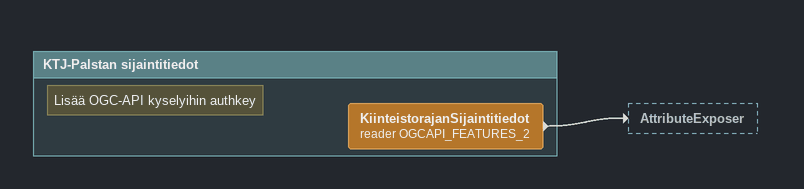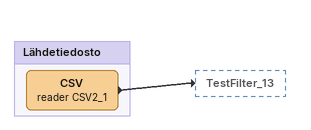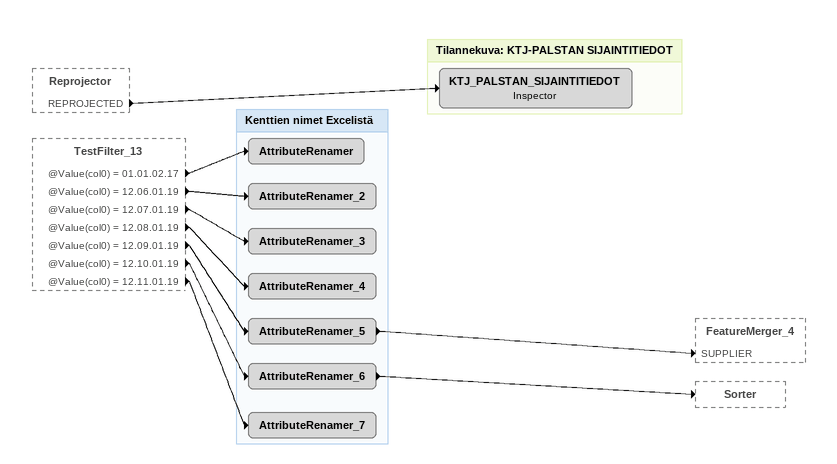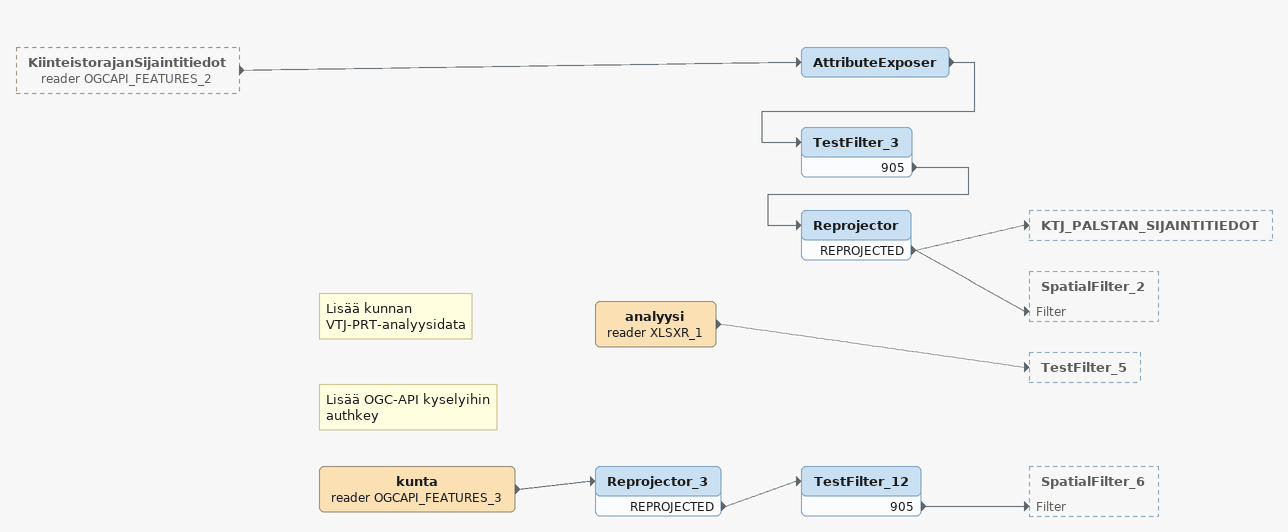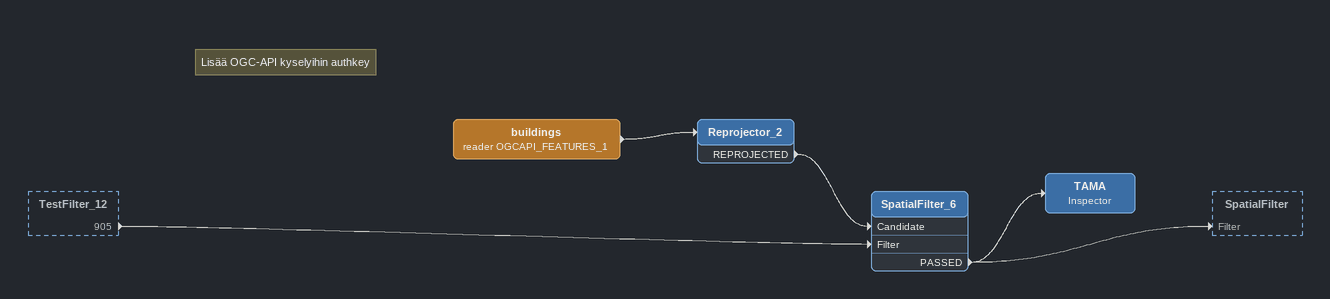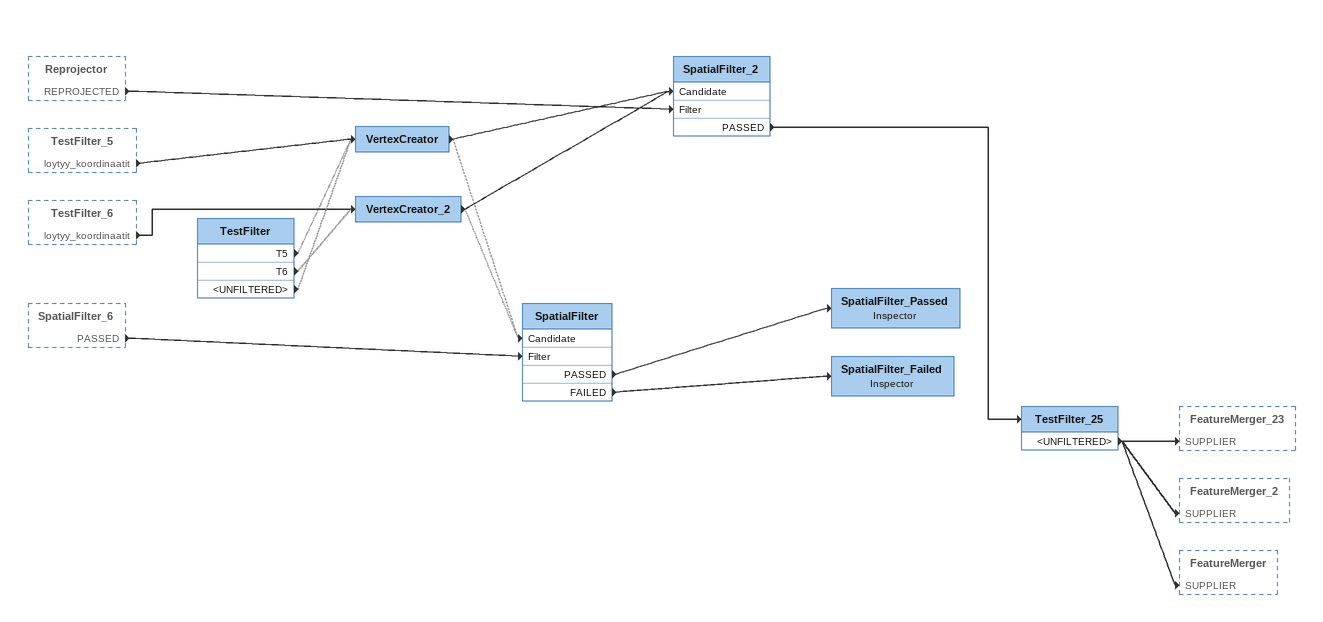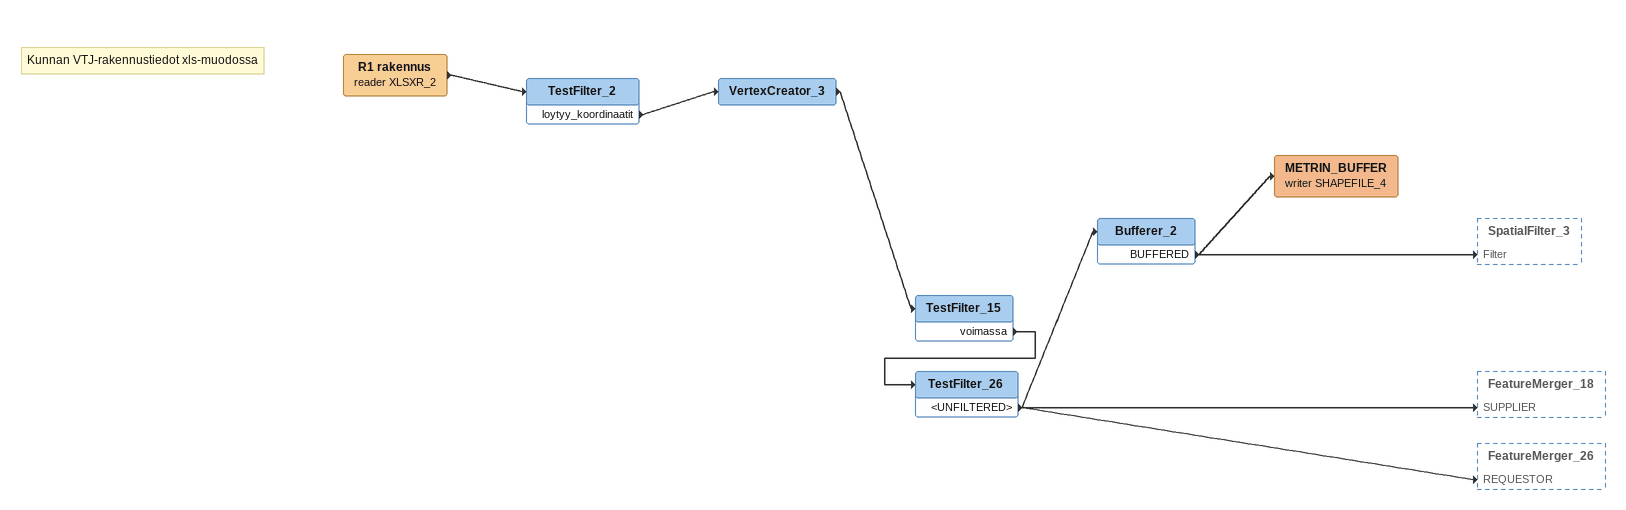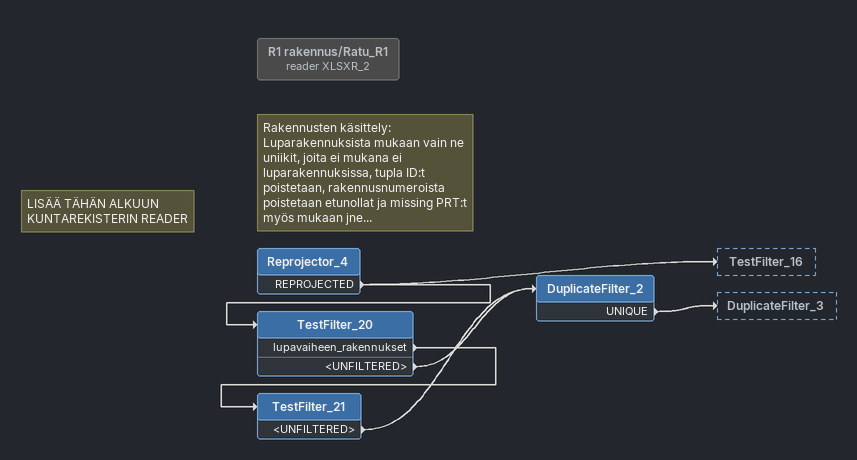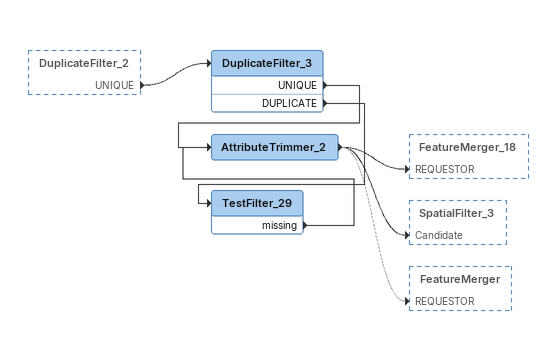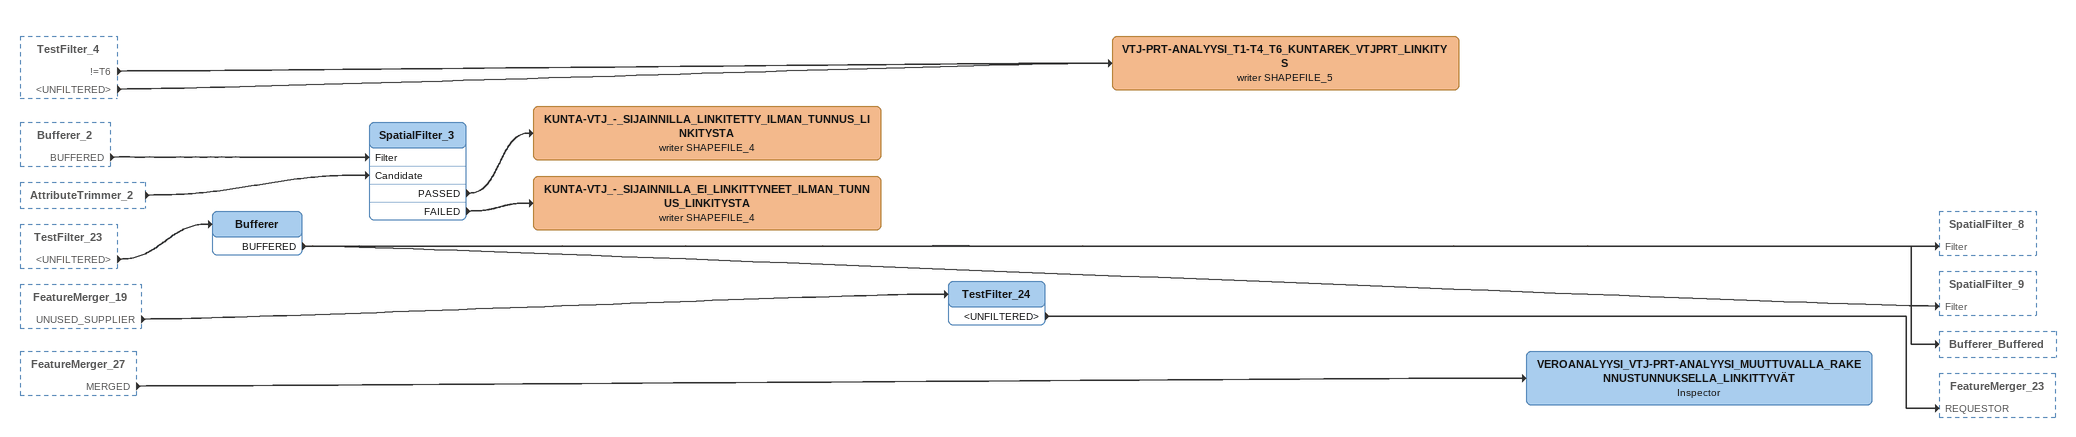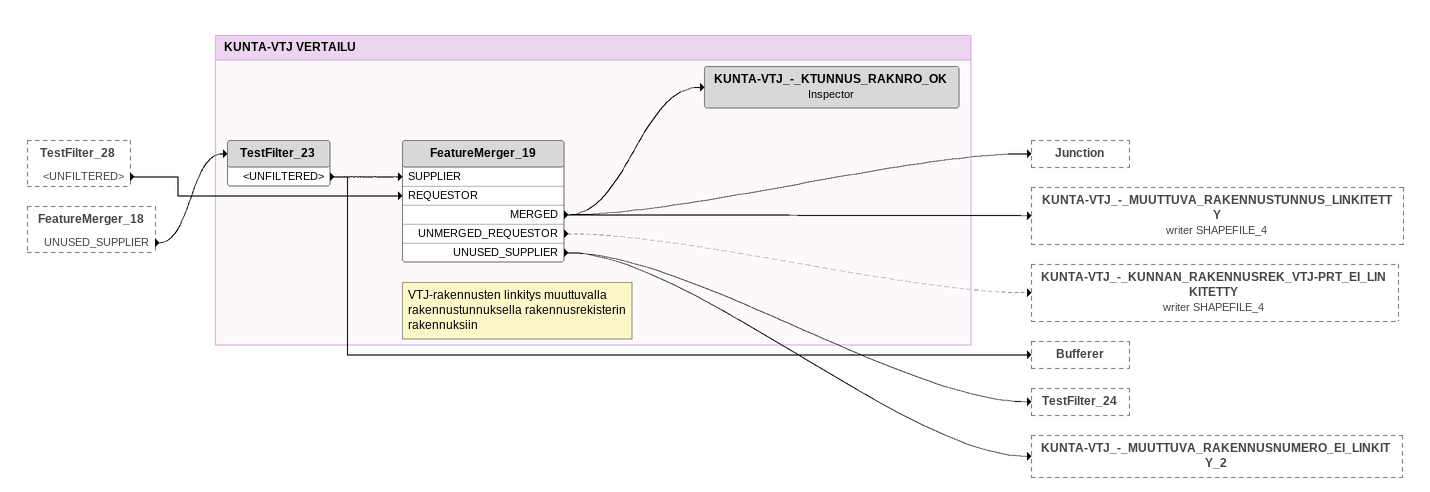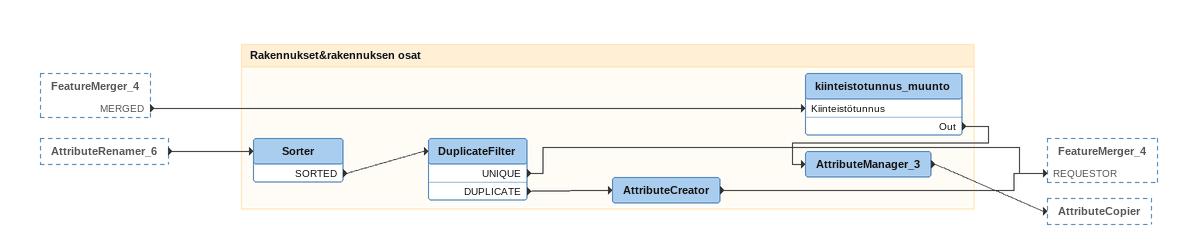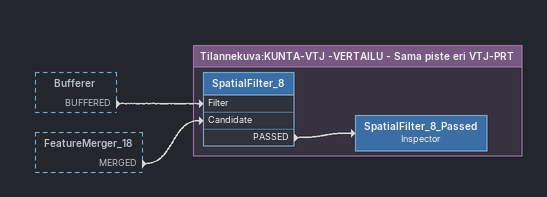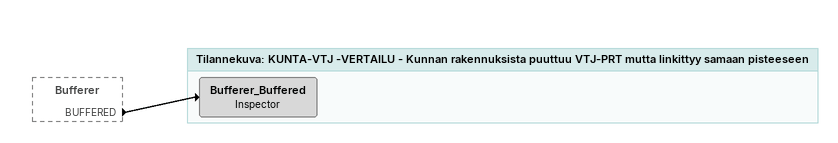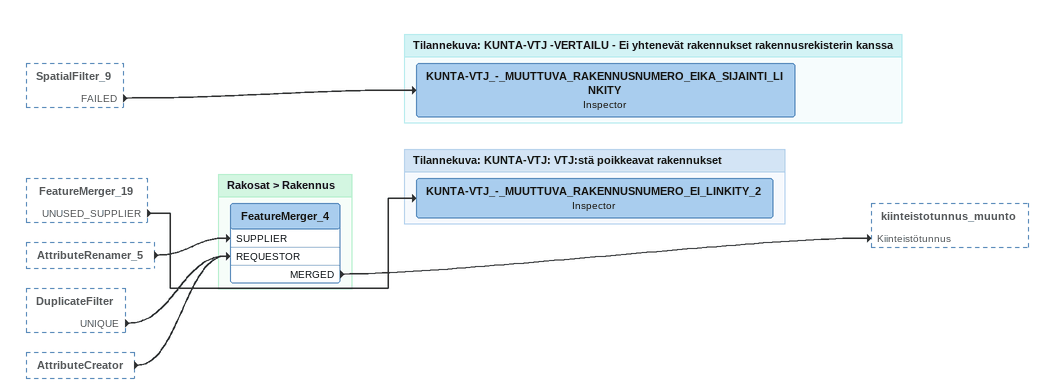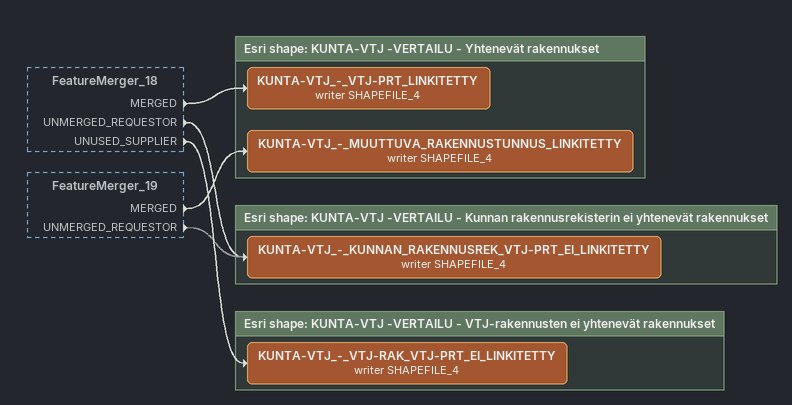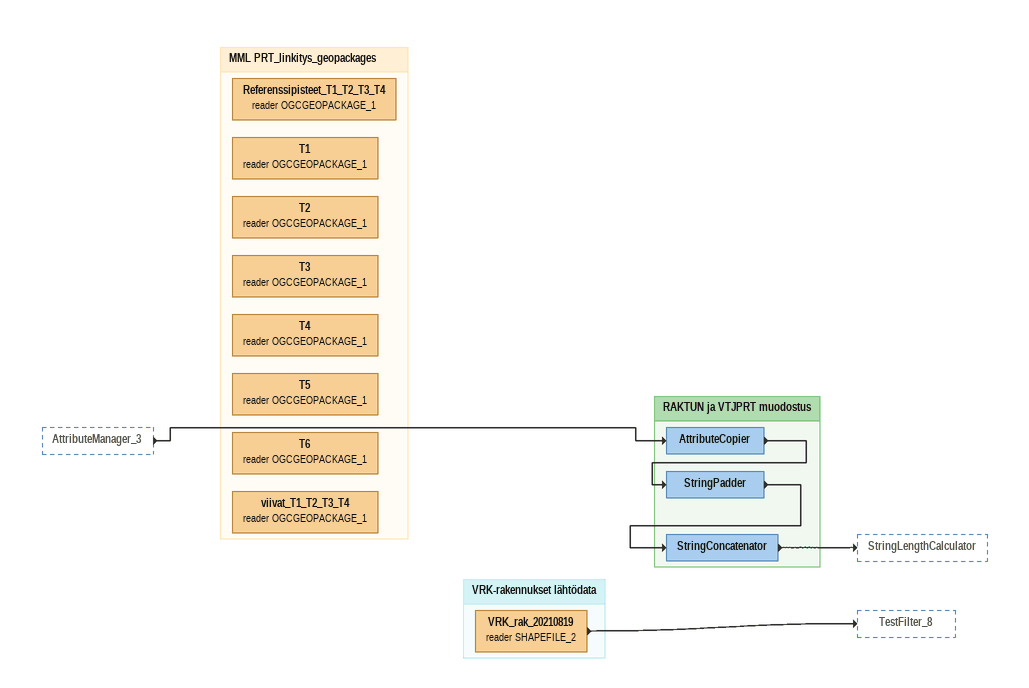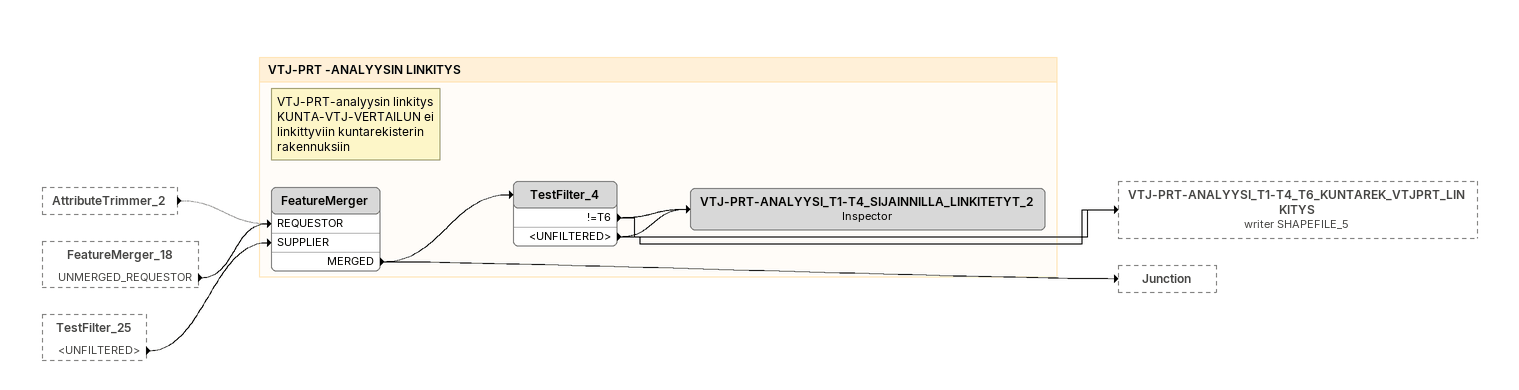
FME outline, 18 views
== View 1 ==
Bookmark: KTJ-Palstan sijaintitiedot
Note: Lisää OGC-API kyselyihin authkey
KiinteistorajanSijaintitiedot (reader OGCAPI_FEATURES_2)
    -> AttributeExposer

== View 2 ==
Bookmark: Lähdetiedosto
CSV (reader CSV2_1)
    -> TestFilter_13

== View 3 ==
Reprojector [outside]
    REPROJECTED -> KTJ_PALSTAN_SIJAINTITIEDOT
TestFilter_13 [outside]
    @Value(col0) = 01.01.02.17 -> AttributeRenamer
    @Value(col0) = 12.06.01.19 -> AttributeRenamer_2
    @Value(col0) = 12.07.01.19 -> AttributeRenamer_3
    @Value(col0) = 12.08.01.19 -> AttributeRenamer_4
    @Value(col0) = 12.09.01.19 -> AttributeRenamer_5
    @Value(col0) = 12.10.01.19 -> AttributeRenamer_6
    @Value(col0) = 12.11.01.19 -> AttributeRenamer_7

Bookmark: Kenttien nimet Excelistä
AttributeRenamer
AttributeRenamer_2
AttributeRenamer_3
AttributeRenamer_4
AttributeRenamer_5
    -> FeatureMerger_4 [SUPPLIER]
AttributeRenamer_6
    -> Sorter
AttributeRenamer_7

Bookmark: Tilannekuva: KTJ-PALSTAN SIJAINTITIEDOT
KTJ_PALSTAN_SIJAINTITIEDOT: Inspector

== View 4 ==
KiinteistorajanSijaintitiedot (reader OGCAPI_FEATURES_2) [outside]
    -> AttributeExposer
Note: Lisää OGC-API kyselyihin authkey
kunta (reader OGCAPI_FEATURES_3)
    -> Reprojector_3
Reprojector_3
    REPROJECTED -> TestFilter_12
TestFilter_12
    905 -> SpatialFilter_6 [Filter]
AttributeExposer
    -> TestFilter_3
TestFilter_3
    905 -> Reprojector
Reprojector
    REPROJECTED -> KTJ_PALSTAN_SIJAINTITIEDOT
    REPROJECTED -> SpatialFilter_2 [Filter]
Note: Lisää kunnan VTJ-PRT-analyysidata
analyysi (reader XLSXR_1)
    -> TestFilter_5

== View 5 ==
TestFilter_12 [outside]
    905 -> SpatialFilter_6 [Filter]
Note: Lisää OGC-API kyselyihin authkey
buildings (reader OGCAPI_FEATURES_1)
    -> Reprojector_2
Reprojector_2
    REPROJECTED -> SpatialFilter_6 [Candidate]
SpatialFilter_6
    PASSED -> SpatialFilter [Filter]
    PASSED -> TAMA
TAMA: Inspector

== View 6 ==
Reprojector [outside]
    REPROJECTED -> SpatialFilter_2 [Filter]
TestFilter_5 [outside]
    loytyy_koordinaatit -> VertexCreator
TestFilter_6 [outside]
    loytyy_koordinaatit -> VertexCreator_2
SpatialFilter_6 [outside]
    PASSED -> SpatialFilter [Filter]
TestFilter
    T5 -> VertexCreator [off]
    T6 -> VertexCreator_2 [off]
    <UNFILTERED> -> VertexCreator [off]
VertexCreator
    -> SpatialFilter_2 [Candidate]
    -> SpatialFilter [Candidate] [off]
VertexCreator_2
    -> SpatialFilter_2 [Candidate]
    -> SpatialFilter [Candidate] [off]
SpatialFilter_2
    PASSED -> TestFilter_25
TestFilter_25
    <UNFILTERED> -> FeatureMerger_23 [SUPPLIER]
    <UNFILTERED> -> FeatureMerger_2 [SUPPLIER]
    <UNFILTERED> -> FeatureMerger [SUPPLIER]
SpatialFilter
    PASSED -> SpatialFilter_Passed
    FAILED -> SpatialFilter_Failed
SpatialFilter_Passed: Inspector
SpatialFilter_Failed: Inspector

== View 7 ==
Note: Kunnan VTJ-rakennustiedot xls-muodossa
R1 rakennus (reader XLSXR_2)
    -> TestFilter_2
TestFilter_2
    loytyy_koordinaatit -> VertexCreator_3
VertexCreator_3
    -> TestFilter_15
TestFilter_15
    voimassa -> TestFilter_26
TestFilter_26
    <UNFILTERED> -> FeatureMerger_18 [SUPPLIER]
    <UNFILTERED> -> FeatureMerger_26 [REQUESTOR]
    <UNFILTERED> -> Bufferer_2
Bufferer_2
    BUFFERED -> SpatialFilter_3 [Filter]
    BUFFERED -> METRIN_BUFFER (writer SHAPEFILE_4)
METRIN_BUFFER (writer SHAPEFILE_4)

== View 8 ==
R1 rakennus/Ratu_R1 (reader XLSXR_2) [off]
Note: LISÄÄ TÄHÄN ALKUUN KUNTAREKISTERIN READER
Note: Rakennusten käsittely: Luparakennuksista mukaan vain ne uniikit, joita ei mukana ei luparakennuksissa, tupla ID:t poistetaan, rakennusnumeroista poistetaan etunollat ja missing PRT:t myös mukaan jne...
Reprojector_4
    REPROJECTED -> TestFilter_16
    REPROJECTED -> TestFilter_20
TestFilter_20
    lupavaiheen_rakennukset -> TestFilter_21
    <UNFILTERED> -> DuplicateFilter_2
TestFilter_21
    <UNFILTERED> -> DuplicateFilter_2
DuplicateFilter_2
    UNIQUE -> DuplicateFilter_3

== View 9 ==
DuplicateFilter_2 [outside]
    UNIQUE -> DuplicateFilter_3
DuplicateFilter_3
    UNIQUE -> AttributeTrimmer_2
    DUPLICATE -> TestFilter_29
TestFilter_29
    missing -> AttributeTrimmer_2
AttributeTrimmer_2
    -> FeatureMerger_18 [REQUESTOR]
    -> SpatialFilter_3 [Candidate]
    -> FeatureMerger [REQUESTOR] [off]

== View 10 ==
TestFilter_4 [outside]
    !=T6 -> VTJ-PRT-ANALYYSI_T1-T4_T6_KUNTAREK_VTJPRT_LINKITYS (writer SHAPEFILE_5)
    <UNFILTERED> -> VTJ-PRT-ANALYYSI_T1-T4_T6_KUNTAREK_VTJPRT_LINKITYS (writer SHAPEFILE_5)
Bufferer_2 [outside]
    BUFFERED -> SpatialFilter_3 [Filter]
AttributeTrimmer_2 [outside]
    -> SpatialFilter_3 [Candidate]
TestFilter_23 [outside]
    <UNFILTERED> -> Bufferer
FeatureMerger_19 [outside]
    UNUSED_SUPPLIER -> TestFilter_24
FeatureMerger_27 [outside]
    MERGED -> VEROANALYYSI_VTJ-PRT-ANALYYSI_MUUTTUVALLA_RAKENNUSTUNNUKSELLA_LINKITTYVÄT
SpatialFilter_3
    PASSED -> KUNTA-VTJ_-_SIJAINNILLA_LINKITETTY_ILMAN_TUNNUS_LINKITYSTA (writer SHAPEFILE_4)
    FAILED -> KUNTA-VTJ_-_SIJAINNILLA_EI_LINKITTYNEET_ILMAN_TUNNUS_LINKITYSTA (writer SHAPEFILE_4)
KUNTA-VTJ_-_SIJAINNILLA_LINKITETTY_ILMAN_TUNNUS_LINKITYSTA (writer SHAPEFILE_4)
KUNTA-VTJ_-_SIJAINNILLA_EI_LINKITTYNEET_ILMAN_TUNNUS_LINKITYSTA (writer SHAPEFILE_4)
Bufferer
    BUFFERED -> SpatialFilter_8 [Filter]
    BUFFERED -> SpatialFilter_9 [Filter]
    BUFFERED -> Bufferer_Buffered
TestFilter_24
    <UNFILTERED> -> FeatureMerger_23 [REQUESTOR]
VTJ-PRT-ANALYYSI_T1-T4_T6_KUNTAREK_VTJPRT_LINKITYS (writer SHAPEFILE_5)
VEROANALYYSI_VTJ-PRT-ANALYYSI_MUUTTUVALLA_RAKENNUSTUNNUKSELLA_LINKITTYVÄT: Inspector

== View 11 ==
TestFilter_28 [outside]
    <UNFILTERED> -> FeatureMerger_19 [REQUESTOR]
FeatureMerger_18 [outside]
    UNUSED_SUPPLIER -> TestFilter_23

Bookmark: KUNTA-VTJ VERTAILU
TestFilter_23
    <UNFILTERED> -> FeatureMerger_19 [SUPPLIER]
    <UNFILTERED> -> Bufferer
Note: VTJ-rakennusten linkitys muuttuvalla rakennustunnuksella rakennusrekisterin rakennuksiin
FeatureMerger_19
    MERGED -> KUNTA-VTJ_-_KTUNNUS_RAKNRO_OK
    MERGED -> Junction
    MERGED -> KUNTA-VTJ_-_MUUTTUVA_RAKENNUSTUNNUS_LINKITETTY (writer SHAPEFILE_4)
    UNMERGED_REQUESTOR -> KUNTA-VTJ_-_KUNNAN_RAKENNUSREK_VTJ-PRT_EI_LINKITETTY (writer SHAPEFILE_4) [off]
    UNUSED_SUPPLIER -> TestFilter_24
    UNUSED_SUPPLIER -> KUNTA-VTJ_-_MUUTTUVA_RAKENNUSNUMERO_EI_LINKITY_2
KUNTA-VTJ_-_KTUNNUS_RAKNRO_OK: Inspector

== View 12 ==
FeatureMerger_4 [outside]
    MERGED -> kiinteistotunnus_muunto [Kiinteistötunnus]
AttributeRenamer_6 [outside]
    -> Sorter

Bookmark: Rakennukset&rakennuksen osat
Sorter
    SORTED -> DuplicateFilter
DuplicateFilter
    UNIQUE -> FeatureMerger_4 [REQUESTOR]
    DUPLICATE -> AttributeCreator
AttributeCreator
    -> FeatureMerger_4 [REQUESTOR]
kiinteistotunnus_muunto
    Out -> AttributeManager_3
AttributeManager_3
    -> AttributeCopier

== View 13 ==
Bufferer [outside]
    BUFFERED -> SpatialFilter_8 [Filter]
FeatureMerger_18 [outside]
    MERGED -> SpatialFilter_8 [Candidate]

Bookmark: Tilannekuva:KUNTA-VTJ -VERTAILU - Sama piste eri VTJ-PRT
SpatialFilter_8
    PASSED -> SpatialFilter_8_Passed
SpatialFilter_8_Passed: Inspector

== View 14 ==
Bufferer [outside]
    BUFFERED -> Bufferer_Buffered

Bookmark: Tilannekuva: KUNTA-VTJ -VERTAILU - Kunnan rakennuksista puuttuu VTJ-PRT mutta linkittyy samaan pisteeseen
Bufferer_Buffered: Inspector

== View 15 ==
SpatialFilter_9 [outside]
    FAILED -> KUNTA-VTJ_-_MUUTTUVA_RAKENNUSNUMERO_EIKA_SIJAINTI_LINKITY
FeatureMerger_19 [outside]
    UNUSED_SUPPLIER -> KUNTA-VTJ_-_MUUTTUVA_RAKENNUSNUMERO_EI_LINKITY_2
AttributeRenamer_5 [outside]
    -> FeatureMerger_4 [SUPPLIER]
DuplicateFilter [outside]
    UNIQUE -> FeatureMerger_4 [REQUESTOR]
AttributeCreator [outside]
    -> FeatureMerger_4 [REQUESTOR]

Bookmark: Rakosat > Rakennus
FeatureMerger_4
    MERGED -> kiinteistotunnus_muunto [Kiinteistötunnus]

Bookmark: Tilannekuva: KUNTA-VTJ -VERTAILU - Ei yhtenevät rakennukset rakennusrekisterin kanssa
KUNTA-VTJ_-_MUUTTUVA_RAKENNUSNUMERO_EIKA_SIJAINTI_LINKITY: Inspector

Bookmark: Tilannekuva: KUNTA-VTJ: VTJ:stä poikkeavat rakennukset
KUNTA-VTJ_-_MUUTTUVA_RAKENNUSNUMERO_EI_LINKITY_2: Inspector

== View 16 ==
FeatureMerger_18 [outside]
    MERGED -> KUNTA-VTJ_-_VTJ-PRT_LINKITETTY (writer SHAPEFILE_4)
    UNMERGED_REQUESTOR -> KUNTA-VTJ_-_KUNNAN_RAKENNUSREK_VTJ-PRT_EI_LINKITETTY (writer SHAPEFILE_4)
    UNUSED_SUPPLIER -> KUNTA-VTJ_-_VTJ-RAK_VTJ-PRT_EI_LINKITETTY (writer SHAPEFILE_4)
FeatureMerger_19 [outside]
    MERGED -> KUNTA-VTJ_-_MUUTTUVA_RAKENNUSTUNNUS_LINKITETTY (writer SHAPEFILE_4)
    UNMERGED_REQUESTOR -> KUNTA-VTJ_-_KUNNAN_RAKENNUSREK_VTJ-PRT_EI_LINKITETTY (writer SHAPEFILE_4) [off]

Bookmark: Esri shape: KUNTA-VTJ -VERTAILU - Yhtenevät rakennukset
KUNTA-VTJ_-_MUUTTUVA_RAKENNUSTUNNUS_LINKITETTY (writer SHAPEFILE_4)
KUNTA-VTJ_-_VTJ-PRT_LINKITETTY (writer SHAPEFILE_4)

Bookmark: Esri shape: KUNTA-VTJ -VERTAILU - Kunnan rakennusrekisterin ei yhtenevät rakennukset
KUNTA-VTJ_-_KUNNAN_RAKENNUSREK_VTJ-PRT_EI_LINKITETTY (writer SHAPEFILE_4)

Bookmark: Esri shape: KUNTA-VTJ -VERTAILU - VTJ-rakennusten ei yhtenevät rakennukset
KUNTA-VTJ_-_VTJ-RAK_VTJ-PRT_EI_LINKITETTY (writer SHAPEFILE_4)

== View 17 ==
AttributeManager_3 [outside]
    -> AttributeCopier

Bookmark: RAKTUN ja VTJPRT muodostus
AttributeCopier
    -> StringPadder
StringPadder
    -> StringConcatenator
StringConcatenator
    -> StringLengthCalculator

Bookmark: MML PRT_linkitys_geopackages
Referenssipisteet_T1_T2_T3_T4 (reader OGCGEOPACKAGE_1)
viivat_T1_T2_T3_T4 (reader OGCGEOPACKAGE_1)
T1 (reader OGCGEOPACKAGE_1)
T2 (reader OGCGEOPACKAGE_1)
T3 (reader OGCGEOPACKAGE_1)
T4 (reader OGCGEOPACKAGE_1)
T5 (reader OGCGEOPACKAGE_1)
T6 (reader OGCGEOPACKAGE_1)

Bookmark: VRK-rakennukset lähtödata
VRK_rak_20210819 (reader SHAPEFILE_2)
    -> TestFilter_8

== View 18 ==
AttributeTrimmer_2 [outside]
    -> FeatureMerger [REQUESTOR] [off]
FeatureMerger_18 [outside]
    UNMERGED_REQUESTOR -> FeatureMerger [REQUESTOR]
TestFilter_25 [outside]
    <UNFILTERED> -> FeatureMerger [SUPPLIER]

Bookmark: VTJ-PRT -ANALYYSIN LINKITYS
Note: VTJ-PRT-analyysin linkitys KUNTA-VTJ-VERTAILUN ei linkittyviin kuntarekisterin rakennuksiin
FeatureMerger
    MERGED -> TestFilter_4
    MERGED -> Junction
TestFilter_4
    !=T6 -> VTJ-PRT-ANALYYSI_T1-T4_SIJAINNILLA_LINKITETYT_2
    !=T6 -> VTJ-PRT-ANALYYSI_T1-T4_T6_KUNTAREK_VTJPRT_LINKITYS (writer SHAPEFILE_5)
    <UNFILTERED> -> VTJ-PRT-ANALYYSI_T1-T4_SIJAINNILLA_LINKITETYT_2
    <UNFILTERED> -> VTJ-PRT-ANALYYSI_T1-T4_T6_KUNTAREK_VTJPRT_LINKITYS (writer SHAPEFILE_5)
VTJ-PRT-ANALYYSI_T1-T4_SIJAINNILLA_LINKITETYT_2: Inspector
